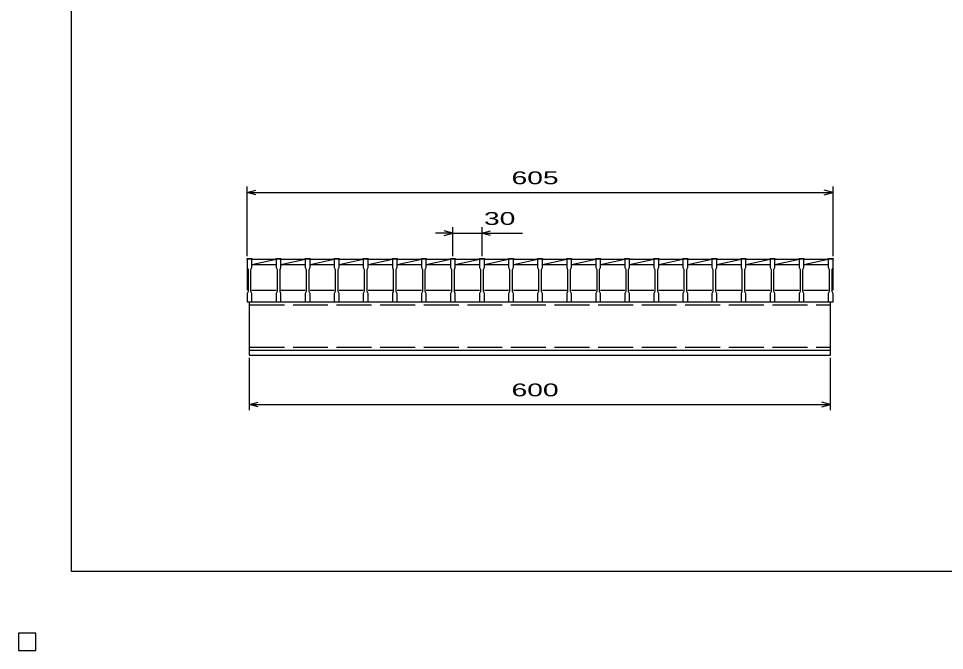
# Model space of a CAD drawing. Units: millimetres, scale not verified. Extents: x -1092 to 1039, y -770 to 632.
# Drawn here: x -1092 to -136, y -770 to -117 of the extents above; entities that cross this region are included whole.
import ezdxf
from ezdxf.enums import TextEntityAlignment as Align

# ---------------------------------------------------------------- set-up
doc = ezdxf.new("R2010")
doc.units = ezdxf.units.MM
doc.header["$LTSCALE"] = 6
doc.linetypes.add('DASHED', pattern=[7.5, 6, -1.5])
for name, color, linetype, lineweight in [('0_2', 150, 'Continuous', 25), ('16', 3, 'Continuous', 25), ('22', 4, 'Continuous', 25), ('24', 2, 'Continuous', 25), ('32', 4, 'Continuous', 25)]:
    doc.layers.add(name, color=color, linetype=linetype, lineweight=lineweight)
doc.styles.add('ベクトル', font='')
doc.styles.get('ベクトル').set_extended_font_data('ベクトル')

msp = doc.modelspace()

# ---------------------------------------------------------------- linework, layer by layer
at = {"layer": '0_2'}
for p, q in [((-1037.4, -687.9), (-1037.4, 632.1)), ((1038.6, -687.9), (-1037.4, -687.9)), ((-1074, -751.5), (-1092, -751.5)), ((-1092, -751.5), (-1092, -769.5)), ((-1074, -751.5), (-1092, -751.5)), ((-1092, -751.5), (-1092, -769.5)), ((-1074, -751.5), (-1092, -751.5)), ((-1092, -751.5), (-1092, -769.5)), ((-1074, -751.5), (-1092, -751.5)), ((-1092, -751.5), (-1092, -769.5)), ((-1074, -751.5), (-1092, -751.5)), ((-1092, -751.5), (-1092, -769.5)), ((-1074, -769.5), (-1074, -751.5)), ((-1074, -769.5), (-1074, -751.5)), ((-1074, -769.5), (-1074, -751.5)), ((-1074, -769.5), (-1074, -751.5)), ((-1074, -769.5), (-1074, -751.5)), ((-1092, -769.5), (-1074, -769.5)), ((-1092, -769.5), (-1074, -769.5)), ((-1092, -769.5), (-1074, -769.5)), ((-1092, -769.5), (-1074, -769.5)), ((-1092, -769.5), (-1074, -769.5))]:
    msp.add_line(p, q, dxfattribs=at)
at = {"layer": '16'}
for p, q in [((-856, -365.5), (-856, -364.8)), ((-856, -364.8), (-851, -364.8)), ((-856, -365.5), (-856, -374)), ((-851, -365.5), (-856, -365.5)), ((-856, -365.5), (-856, -397.5)), ((-851, -364.8), (-851, -365.5)), ((-851, -374), (-851, -365.5)), ((-851, -365.5), (-826, -365.5)), ((-851, -371), (-826, -365.5)), ((-851, -371), (-826, -371)), ((-826, -365.5), (-826, -364.8)), ((-826, -364.8), (-821, -364.8)), ((-826, -365.5), (-826, -374)), ((-821, -365.5), (-826, -365.5)), ((-821, -364.8), (-821, -365.5)), ((-821, -374), (-821, -365.5)), ((-821, -365.5), (-796, -365.5)), ((-821, -371), (-796, -365.5)), ((-821, -371), (-796, -371)), ((-796, -365.5), (-796, -364.8)), ((-796, -364.8), (-791, -364.8)), ((-796, -365.5), (-796, -374)), ((-791, -365.5), (-796, -365.5)), ((-791, -364.8), (-791, -365.5)), ((-791, -374), (-791, -365.5)), ((-791, -365.5), (-766, -365.5)), ((-791, -371), (-766, -365.5)), ((-791, -371), (-766, -371)), ((-766, -365.5), (-766, -364.8)), ((-766, -364.8), (-761, -364.8)), ((-766, -365.5), (-766, -374)), ((-761, -365.5), (-766, -365.5)), ((-761, -364.8), (-761, -365.5)), ((-761, -374), (-761, -365.5)), ((-761, -365.5), (-736, -365.5)), ((-761, -371), (-736, -365.5)), ((-761, -371), (-736, -371)), ((-736, -365.5), (-736, -364.8)), ((-736, -364.8), (-731, -364.8)), ((-736, -365.5), (-736, -374)), ((-731, -365.5), (-736, -365.5)), ((-731, -364.8), (-731, -365.5)), ((-731, -374), (-731, -365.5)), ((-731, -365.5), (-706, -365.5)), ((-731, -371), (-706, -365.5)), ((-731, -371), (-706, -371)), ((-706, -365.5), (-706, -364.8)), ((-706, -364.8), (-701, -364.8)), ((-706, -365.5), (-706, -374)), ((-701, -365.5), (-706, -365.5)), ((-701, -364.8), (-701, -365.5)), ((-701, -374), (-701, -365.5)), ((-701, -365.5), (-676, -365.5)), ((-701, -371), (-676, -365.5)), ((-701, -371), (-676, -371)), ((-676, -365.5), (-676, -364.8)), ((-676, -364.8), (-671, -364.8)), ((-676, -365.5), (-676, -374)), ((-671, -365.5), (-676, -365.5)), ((-671, -364.8), (-671, -365.5)), ((-671, -374), (-671, -365.5)), ((-671, -365.5), (-646, -365.5)), ((-671, -371), (-646, -365.5)), ((-671, -371), (-646, -371)), ((-646, -365.5), (-646, -364.8)), ((-646, -364.8), (-641, -364.8)), ((-646, -365.5), (-646, -374)), ((-641, -365.5), (-646, -365.5)), ((-641, -364.8), (-641, -365.5)), ((-641, -374), (-641, -365.5)), ((-641, -365.5), (-616, -365.5)), ((-641, -371), (-616, -365.5)), ((-641, -371), (-616, -371)), ((-616, -365.5), (-616, -364.8)), ((-616, -364.8), (-611, -364.8)), ((-616, -365.5), (-616, -374)), ((-611, -365.5), (-616, -365.5)), ((-611, -364.8), (-611, -365.5)), ((-611, -374), (-611, -365.5)), ((-611, -365.5), (-586, -365.5)), ((-611, -371), (-586, -365.5)), ((-611, -371), (-586, -371)), ((-586, -365.5), (-586, -364.8)), ((-586, -364.8), (-581, -364.8)), ((-586, -365.5), (-586, -374)), ((-581, -365.5), (-586, -365.5)), ((-581, -364.8), (-581, -365.5)), ((-581, -374), (-581, -365.5)), ((-581, -365.5), (-556, -365.5)), ((-581, -371), (-556, -365.5)), ((-581, -371), (-556, -371)), ((-556, -365.5), (-556, -364.8)), ((-556, -364.8), (-551, -364.8)), ((-556, -365.5), (-556, -374)), ((-551, -365.5), (-556, -365.5)), ((-551, -364.8), (-551, -365.5)), ((-551, -374), (-551, -365.5)), ((-551, -365.5), (-526, -365.5)), ((-551, -371), (-526, -365.5)), ((-551, -371), (-526, -371)), ((-526, -365.5), (-526, -364.8)), ((-526, -364.8), (-521, -364.8)), ((-526, -365.5), (-526, -374)), ((-521, -365.5), (-526, -365.5)), ((-521, -364.8), (-521, -365.5)), ((-521, -374), (-521, -365.5)), ((-521, -365.5), (-496, -365.5)), ((-521, -371), (-496, -365.5)), ((-521, -371), (-496, -371)), ((-496, -365.5), (-496, -364.8)), ((-496, -364.8), (-491, -364.8)), ((-496, -365.5), (-496, -374)), ((-491, -365.5), (-496, -365.5)), ((-491, -364.8), (-491, -365.5)), ((-491, -374), (-491, -365.5)), ((-491, -365.5), (-466, -365.5)), ((-491, -371), (-466, -365.5)), ((-491, -371), (-466, -371)), ((-466, -365.5), (-466, -364.8)), ((-466, -364.8), (-461, -364.8)), ((-466, -365.5), (-466, -374)), ((-461, -365.5), (-466, -365.5)), ((-461, -364.8), (-461, -365.5)), ((-461, -374), (-461, -365.5)), ((-461, -365.5), (-436, -365.5)), ((-461, -371), (-436, -365.5)), ((-461, -371), (-436, -371)), ((-436, -365.5), (-436, -364.8)), ((-436, -364.8), (-431, -364.8)), ((-436, -365.5), (-436, -374)), ((-431, -365.5), (-436, -365.5)), ((-431, -364.8), (-431, -365.5)), ((-431, -374), (-431, -365.5)), ((-431, -365.5), (-406, -365.5)), ((-431, -371), (-406, -365.5)), ((-431, -371), (-406, -371)), ((-406, -365.5), (-406, -364.8)), ((-406, -364.8), (-401, -364.8)), ((-406, -365.5), (-406, -374)), ((-401, -365.5), (-406, -365.5)), ((-401, -364.8), (-401, -365.5)), ((-401, -374), (-401, -365.5)), ((-401, -365.5), (-376, -365.5)), ((-401, -371), (-376, -365.5)), ((-401, -371), (-376, -371)), ((-376, -365.5), (-376, -364.8)), ((-376, -364.8), (-371, -364.8)), ((-376, -365.5), (-376, -374)), ((-371, -365.5), (-376, -365.5)), ((-371, -364.8), (-371, -365.5)), ((-371, -374), (-371, -365.5)), ((-371, -365.5), (-346, -365.5)), ((-371, -371), (-346, -365.5)), ((-371, -371), (-346, -371)), ((-346, -365.5), (-346, -364.8)), ((-346, -364.8), (-341, -364.8)), ((-346, -365.5), (-346, -374)), ((-341, -365.5), (-346, -365.5)), ((-341, -364.8), (-341, -365.5)), ((-341, -374), (-341, -365.5)), ((-341, -365.5), (-316, -365.5)), ((-341, -371), (-316, -365.5)), ((-341, -371), (-316, -371)), ((-316, -365.5), (-316, -364.8)), ((-316, -364.8), (-311, -364.8)), ((-316, -365.5), (-316, -374)), ((-311, -365.5), (-316, -365.5)), ((-311, -364.8), (-311, -365.5)), ((-311, -374), (-311, -365.5)), ((-311, -365.5), (-286, -365.5)), ((-311, -371), (-286, -365.5)), ((-311, -371), (-286, -371)), ((-286, -365.5), (-286, -364.8)), ((-286, -364.8), (-281, -364.8)), ((-286, -365.5), (-286, -374)), ((-281, -365.5), (-286, -365.5)), ((-281, -364.8), (-281, -365.5)), ((-281, -374), (-281, -365.5)), ((-281, -365.5), (-256, -365.5)), ((-281, -371), (-256, -365.5)), ((-281, -371), (-256, -371)), ((-256, -365.5), (-256, -364.8)), ((-256, -364.8), (-251, -364.8)), ((-256, -365.5), (-256, -374)), ((-251, -365.5), (-256, -365.5)), ((-251, -364.8), (-251, -365.5)), ((-251, -374), (-251, -365.5)), ((-251, -397.5), (-251, -365.5)), ((-856, -374), (-855, -376)), ((-855, -376), (-855, -399)), ((-852, -376), (-851, -374)), ((-852, -399), (-852, -376)), ((-826, -374), (-825, -376)), ((-825, -376), (-825, -399)), ((-822, -376), (-821, -374)), ((-822, -399), (-822, -376)), ((-796, -374), (-795, -376)), ((-795, -376), (-795, -399)), ((-792, -376), (-791, -374)), ((-792, -399), (-792, -376)), ((-766, -374), (-765, -376)), ((-765, -376), (-765, -399)), ((-762, -376), (-761, -374)), ((-762, -399), (-762, -376)), ((-736, -374), (-735, -376)), ((-735, -376), (-735, -399)), ((-732, -376), (-731, -374)), ((-732, -399), (-732, -376)), ((-706, -374), (-705, -376)), ((-705, -376), (-705, -399)), ((-702, -376), (-701, -374)), ((-702, -399), (-702, -376)), ((-676, -374), (-675, -376)), ((-675, -376), (-675, -399)), ((-672, -376), (-671, -374)), ((-672, -399), (-672, -376)), ((-646, -374), (-645, -376)), ((-645, -376), (-645, -399)), ((-642, -376), (-641, -374)), ((-642, -399), (-642, -376)), ((-616, -374), (-615, -376)), ((-615, -376), (-615, -399)), ((-612, -376), (-611, -374)), ((-612, -399), (-612, -376)), ((-586, -374), (-585, -376)), ((-585, -376), (-585, -399)), ((-582, -376), (-581, -374)), ((-582, -399), (-582, -376)), ((-556, -374), (-555, -376)), ((-555, -376), (-555, -399)), ((-552, -376), (-551, -374)), ((-552, -399), (-552, -376)), ((-526, -374), (-525, -376)), ((-525, -376), (-525, -399)), ((-522, -376), (-521, -374)), ((-522, -399), (-522, -376)), ((-496, -374), (-495, -376)), ((-495, -376), (-495, -399)), ((-492, -376), (-491, -374)), ((-492, -399), (-492, -376)), ((-466, -374), (-465, -376)), ((-465, -376), (-465, -399)), ((-462, -376), (-461, -374)), ((-462, -399), (-462, -376)), ((-436, -374), (-435, -376)), ((-435, -376), (-435, -399)), ((-432, -376), (-431, -374)), ((-432, -399), (-432, -376)), ((-406, -374), (-405, -376)), ((-405, -376), (-405, -399)), ((-402, -376), (-401, -374)), ((-402, -399), (-402, -376)), ((-376, -374), (-375, -376)), ((-375, -376), (-375, -399)), ((-372, -376), (-371, -374)), ((-372, -399), (-372, -376)), ((-346, -374), (-345, -376)), ((-345, -376), (-345, -399)), ((-342, -376), (-341, -374)), ((-342, -399), (-342, -376)), ((-316, -374), (-315, -376)), ((-315, -376), (-315, -399)), ((-312, -376), (-311, -374)), ((-312, -399), (-312, -376)), ((-286, -374), (-285, -376)), ((-285, -376), (-285, -399)), ((-282, -376), (-281, -374)), ((-282, -399), (-282, -376)), ((-256, -374), (-255, -376)), ((-255, -376), (-255, -399)), ((-252, -376), (-251, -374)), ((-252, -399), (-252, -376)), ((-855, -399), (-856, -401)), ((-856, -401), (-856, -409.5)), ((-851, -401), (-852, -399)), ((-851, -397.5), (-826, -397.5)), ((-851, -409.5), (-851, -401)), ((-825, -399), (-826, -401)), ((-826, -401), (-826, -409.5)), ((-821, -401), (-822, -399)), ((-821, -397.5), (-796, -397.5)), ((-821, -409.5), (-821, -401)), ((-795, -399), (-796, -401)), ((-796, -401), (-796, -409.5)), ((-791, -401), (-792, -399)), ((-791, -397.5), (-766, -397.5)), ((-791, -409.5), (-791, -401)), ((-765, -399), (-766, -401)), ((-766, -401), (-766, -409.5)), ((-761, -401), (-762, -399)), ((-761, -397.5), (-736, -397.5)), ((-761, -409.5), (-761, -401)), ((-735, -399), (-736, -401)), ((-736, -401), (-736, -409.5)), ((-731, -401), (-732, -399)), ((-731, -397.5), (-706, -397.5)), ((-731, -409.5), (-731, -401)), ((-705, -399), (-706, -401)), ((-706, -401), (-706, -409.5)), ((-701, -401), (-702, -399)), ((-701, -397.5), (-676, -397.5)), ((-701, -409.5), (-701, -401)), ((-675, -399), (-676, -401)), ((-676, -401), (-676, -409.5)), ((-671, -401), (-672, -399)), ((-671, -397.5), (-646, -397.5)), ((-671, -409.5), (-671, -401)), ((-645, -399), (-646, -401)), ((-646, -401), (-646, -409.5)), ((-641, -401), (-642, -399)), ((-641, -397.5), (-616, -397.5)), ((-641, -409.5), (-641, -401)), ((-615, -399), (-616, -401)), ((-616, -401), (-616, -409.5)), ((-611, -401), (-612, -399)), ((-611, -397.5), (-586, -397.5)), ((-611, -409.5), (-611, -401)), ((-585, -399), (-586, -401)), ((-586, -401), (-586, -409.5)), ((-581, -401), (-582, -399)), ((-581, -397.5), (-556, -397.5)), ((-581, -409.5), (-581, -401)), ((-555, -399), (-556, -401)), ((-556, -401), (-556, -409.5)), ((-551, -401), (-552, -399)), ((-551, -397.5), (-526, -397.5)), ((-551, -409.5), (-551, -401)), ((-525, -399), (-526, -401)), ((-526, -401), (-526, -409.5)), ((-521, -401), (-522, -399)), ((-521, -397.5), (-496, -397.5)), ((-521, -409.5), (-521, -401)), ((-495, -399), (-496, -401)), ((-496, -401), (-496, -409.5)), ((-491, -401), (-492, -399)), ((-491, -397.5), (-466, -397.5)), ((-491, -409.5), (-491, -401)), ((-465, -399), (-466, -401)), ((-466, -401), (-466, -409.5)), ((-461, -401), (-462, -399)), ((-461, -397.5), (-436, -397.5)), ((-461, -409.5), (-461, -401)), ((-435, -399), (-436, -401)), ((-436, -401), (-436, -409.5)), ((-431, -401), (-432, -399)), ((-431, -397.5), (-406, -397.5)), ((-431, -409.5), (-431, -401)), ((-405, -399), (-406, -401)), ((-406, -401), (-406, -409.5)), ((-401, -401), (-402, -399)), ((-401, -397.5), (-376, -397.5)), ((-401, -409.5), (-401, -401)), ((-375, -399), (-376, -401)), ((-376, -401), (-376, -409.5)), ((-371, -401), (-372, -399)), ((-371, -397.5), (-346, -397.5)), ((-371, -409.5), (-371, -401)), ((-345, -399), (-346, -401)), ((-346, -401), (-346, -409.5)), ((-341, -401), (-342, -399)), ((-341, -397.5), (-316, -397.5)), ((-341, -409.5), (-341, -401)), ((-315, -399), (-316, -401)), ((-316, -401), (-316, -409.5)), ((-311, -401), (-312, -399)), ((-311, -397.5), (-286, -397.5)), ((-311, -409.5), (-311, -401)), ((-285, -399), (-286, -401)), ((-286, -401), (-286, -409.5)), ((-281, -401), (-282, -399)), ((-281, -397.5), (-256, -397.5)), ((-281, -409.5), (-281, -401)), ((-255, -399), (-256, -401)), ((-256, -401), (-256, -409.5)), ((-251, -401), (-252, -399)), ((-251, -409.5), (-251, -401)), ((-856, -409.5), (-851, -409.5)), ((-853.5, -409.5), (-253.5, -409.5)), ((-853.5, -459.5), (-853.5, -409.5)), ((-826, -409.5), (-821, -409.5)), ((-796, -409.5), (-791, -409.5)), ((-766, -409.5), (-761, -409.5)), ((-736, -409.5), (-731, -409.5)), ((-706, -409.5), (-701, -409.5)), ((-676, -409.5), (-671, -409.5)), ((-646, -409.5), (-641, -409.5)), ((-616, -409.5), (-611, -409.5)), ((-586, -409.5), (-581, -409.5)), ((-556, -409.5), (-551, -409.5)), ((-526, -409.5), (-521, -409.5)), ((-496, -409.5), (-491, -409.5)), ((-466, -409.5), (-461, -409.5)), ((-436, -409.5), (-431, -409.5)), ((-406, -409.5), (-401, -409.5)), ((-376, -409.5), (-371, -409.5)), ((-346, -409.5), (-341, -409.5)), ((-316, -409.5), (-311, -409.5)), ((-286, -409.5), (-281, -409.5)), ((-256, -409.5), (-251, -409.5)), ((-253.5, -459.5), (-253.5, -409.5)), ((-853.5, -459.5), (-253.5, -459.5)), ((-853.5, -464.5), (-853.5, -459.5)), ((-853.5, -459.5), (-253.5, -459.5)), ((-853.5, -464.5), (-253.5, -464.5)), ((-253.5, -464.5), (-253.5, -459.5)), ((-1074, -751.5), (-1092, -751.5)), ((-1092, -751.5), (-1092, -769.5)), ((-1074, -751.5), (-1092, -751.5)), ((-1092, -751.5), (-1092, -769.5)), ((-1074, -751.5), (-1092, -751.5)), ((-1092, -751.5), (-1092, -769.5)), ((-1074, -751.5), (-1092, -751.5)), ((-1092, -751.5), (-1092, -769.5)), ((-1074, -751.5), (-1092, -751.5)), ((-1092, -751.5), (-1092, -769.5)), ((-1074, -769.5), (-1074, -751.5)), ((-1074, -769.5), (-1074, -751.5)), ((-1074, -769.5), (-1074, -751.5)), ((-1074, -769.5), (-1074, -751.5)), ((-1074, -769.5), (-1074, -751.5)), ((-1092, -769.5), (-1074, -769.5)), ((-1092, -769.5), (-1074, -769.5)), ((-1092, -769.5), (-1074, -769.5)), ((-1092, -769.5), (-1074, -769.5)), ((-1092, -769.5), (-1074, -769.5))]:
    msp.add_line(p, q, dxfattribs=at)
at = {"layer": '16', "linetype": 'DASHED'}
for p, q in [((-853.5, -412.7), (-253.5, -412.7)), ((-853.5, -456.3), (-253.5, -456.3))]:
    msp.add_line(p, q, dxfattribs=at)
at = {"layer": '22'}
for p, q in [((-856, -362.5), (-856, -290.5)), ((-856, -296.5), (-847, -294.1)), ((-251.002, -296.5), (-260.002, -294.1)), ((-251.002, -362.5), (-251.002, -290.5)), ((-847, -298.9), (-856, -296.5)), ((-856, -296.5), (-251.002, -296.5)), ((-260.002, -298.9), (-251.002, -296.5)), ((-643.5, -362.5), (-643.5, -332.5)), ((-613.5, -332.5), (-613.5, -362.5)), ((-643.5, -338.5), (-661.5, -338.5)), ((-643.5, -338.5), (-652.5, -336.1)), ((-652.5, -340.9), (-643.5, -338.5)), ((-643.5, -338.5), (-613.5, -338.5)), ((-613.5, -338.5), (-604.5, -336.1)), ((-604.5, -340.9), (-613.5, -338.5)), ((-613.5, -338.5), (-571.5, -338.5)), ((-853.5, -521.5), (-853.5, -467.5)), ((-253.5, -521.5), (-253.5, -467.5)), ((-853.5, -515.5), (-844.5, -513.1)), ((-844.5, -517.9), (-853.5, -515.5)), ((-853.5, -515.5), (-253.5, -515.5)), ((-253.5, -515.5), (-262.5, -513.1)), ((-262.5, -517.9), (-253.5, -515.5))]:
    msp.add_line(p, q, dxfattribs=at)
at = {"layer": '22', "color": 2}
for p, q in [((-1074, -751.5), (-1092, -751.5)), ((-1092, -751.5), (-1092, -769.5)), ((-1074, -751.5), (-1092, -751.5)), ((-1092, -751.5), (-1092, -769.5)), ((-1074, -751.5), (-1092, -751.5)), ((-1092, -751.5), (-1092, -769.5)), ((-1074, -769.5), (-1074, -751.5)), ((-1074, -769.5), (-1074, -751.5)), ((-1074, -769.5), (-1074, -751.5)), ((-1092, -769.5), (-1074, -769.5)), ((-1092, -769.5), (-1074, -769.5)), ((-1092, -769.5), (-1074, -769.5))]:
    msp.add_line(p, q, dxfattribs=at)
at = {"layer": '24', "color": 4}
for p, q in [((-1074, -751.5), (-1092, -751.5)), ((-1092, -751.5), (-1092, -769.5)), ((-1074, -751.5), (-1092, -751.5)), ((-1092, -751.5), (-1092, -769.5)), ((-1074, -751.5), (-1092, -751.5)), ((-1092, -751.5), (-1092, -769.5)), ((-1074, -769.5), (-1074, -751.5)), ((-1074, -769.5), (-1074, -751.5)), ((-1074, -769.5), (-1074, -751.5)), ((-1092, -769.5), (-1074, -769.5)), ((-1092, -769.5), (-1074, -769.5)), ((-1092, -769.5), (-1074, -769.5))]:
    msp.add_line(p, q, dxfattribs=at)
at = {"layer": '32'}
for p, q in [((-1074, -751.5), (-1092, -751.5)), ((-1092, -751.5), (-1092, -769.5)), ((-1074, -751.5), (-1092, -751.5)), ((-1092, -751.5), (-1092, -769.5)), ((-1074, -751.5), (-1092, -751.5)), ((-1092, -751.5), (-1092, -769.5)), ((-1074, -751.5), (-1092, -751.5)), ((-1092, -751.5), (-1092, -769.5)), ((-1074, -751.5), (-1092, -751.5)), ((-1092, -751.5), (-1092, -769.5)), ((-1074, -769.5), (-1074, -751.5)), ((-1074, -769.5), (-1074, -751.5)), ((-1074, -769.5), (-1074, -751.5)), ((-1074, -769.5), (-1074, -751.5)), ((-1074, -769.5), (-1074, -751.5)), ((-1092, -769.5), (-1074, -769.5)), ((-1092, -769.5), (-1074, -769.5)), ((-1092, -769.5), (-1074, -769.5)), ((-1092, -769.5), (-1074, -769.5)), ((-1092, -769.5), (-1074, -769.5))]:
    msp.add_line(p, q, dxfattribs=at)

# ---------------------------------------------------------------- texts
at = {"layer": '22', "color": 2, "style": 'ベクトル', "width": 1.65}
for s, p in [(' 605 ', (-591, -281.5)), (' 30 ', (-619.5, -323.5)), (' 600 ', (-591, -500.5))]:
    msp.add_text(s, height=13.2, dxfattribs=at).set_placement(p, align=Align.MIDDLE_LEFT)

doc.saveas('drawing.dxf')
